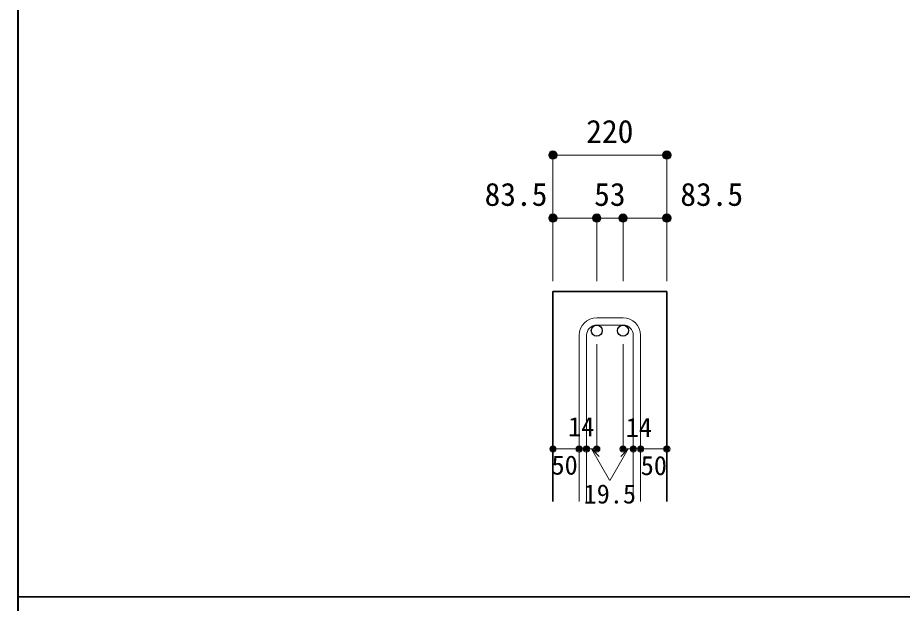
# Model space of a CAD drawing. Units: millimetres at full size, sheet at 1:20; some dimension numbers follow another scale. Extents: x -3982 to 3969, y -2797 to 2801.
# Drawn here: x -3982 to -2297, y -10 to 1106 of the extents above; entities that cross this region are included whole.
import ezdxf
from ezdxf.enums import TextEntityAlignment as Align

# ---------------------------------------------------------------- set-up
doc = ezdxf.new("R2010")
doc.units = ezdxf.units.MM
doc.header["$LTSCALE"] = 20
doc.header["$PDMODE"] = 32
doc.header["$PDSIZE"] = 12
for name, color, linetype, lineweight in [('6-1_躯体線', 2, 'Continuous', 35), ('6-5_梁主筋', 7, 'Continuous', 18), ('6-6_S.T.P.', 7, 'Continuous', 18), ('6-D_寸法', 4, 'Continuous', 9), ('F-0_枠', 6, 'Continuous', 40)]:
    doc.layers.add(name, color=color, linetype=linetype, lineweight=lineweight)
doc.styles.add('ＭＳ ゴシック', font='')
doc.styles.get('ＭＳ ゴシック').set_extended_font_data('MS Gothic')

msp = doc.modelspace()

# ---------------------------------------------------------------- linework, layer by layer
at = {"layer": '6-1_躯体線'}
for p, q in [((-2962.37, 584.12), (-2962.37, 184.12)), ((-2962.37, 584.12), (-2745.37, 584.12)), ((-2745.37, 584.12), (-2745.37, 184.12))]:
    msp.add_line(p, q, dxfattribs=at)
at = {"layer": '6-5_梁主筋', "color": 3, "lineweight": 25}
for centre in [(-2878.87, 509.62), (-2828.87, 509.62)]:
    msp.add_circle(centre, 10.5, dxfattribs=at)
at = {"layer": '6-6_S.T.P.'}
for p, q in [((-2828.87, 534.12), (-2878.87, 534.12)), ((-2828.87, 520.12), (-2878.87, 520.12)), ((-2912.37, 500.62), (-2912.37, 184.12)), ((-2898.37, 500.62), (-2898.37, 184.12)), ((-2809.37, 500.62), (-2809.37, 184.12)), ((-2795.37, 500.62), (-2795.37, 184.12))]:
    msp.add_line(p, q, dxfattribs=at)
for centre, radius, start, end in [((-2878.87, 500.62), 33.5, 90, 180), ((-2828.87, 500.62), 33.5, 0, 90), ((-2878.87, 500.62), 19.5, 90, 180), ((-2828.87, 500.62), 19.5, 0, 90)]:
    msp.add_arc(centre, radius, start, end, dxfattribs=at)
at = {"layer": '6-D_寸法'}
for p, q in [((-2962.37, 844.12), (-2745.37, 844.12)), ((-2745.37, 844.12), (-2745.37, 724.12)), ((-2962.37, 724.12), (-2962.37, 604.12)), ((-2878.87, 724.12), (-2878.87, 604.12)), ((-2878.87, 724.12), (-2853.87, 724.12)), ((-2853.87, 724.12), (-2745.37, 724.12)), ((-2828.87, 724.12), (-2828.87, 604.12)), ((-2745.37, 724.12), (-2745.37, 604.12)), ((-2878.87, 284.12), (-2878.87, 483.45)), ((-2828.87, 284.12), (-2828.87, 483.45)), ((-2962.37, 284.12), (-2912.37, 284.12)), ((-2912.37, 284.12), (-2878.87, 284.12)), ((-2888.62, 284.12), (-2874.48, 269.98)), ((-2888.62, 284.12), (-2854.39, 224.85)), ((-2819.12, 284.12), (-2853.34, 224.85)), ((-2819.12, 284.12), (-2833.26, 269.98)), ((-2828.87, 284.12), (-2745.37, 284.12)), ((-2809.37, 284.12), (-2795.37, 284.12)), ((-2854.39, 224.85), (-2853.34, 224.85))]:
    msp.add_line(p, q, dxfattribs=at)
msp.add_lwpolyline([(-2962.37, 844.12), (-2962.37, 724.12), (-2878.87, 724.12)], dxfattribs=at)
for centre, radius in [((-2962.37, 844.12), 8), ((-2962.37, 844.12), 7.2), ((-2962.37, 844.12), 6.4), ((-2962.37, 844.12), 5.6), ((-2962.37, 844.12), 4.8), ((-2962.37, 844.12), 4), ((-2962.37, 844.12), 3.2), ((-2962.37, 844.12), 2.4), ((-2962.37, 844.12), 1.6), ((-2962.37, 844.12), 0.8), ((-2745.37, 844.12), 8), ((-2745.37, 844.12), 7.2), ((-2745.37, 844.12), 6.4), ((-2745.37, 844.12), 5.6), ((-2745.37, 844.12), 4.8), ((-2745.37, 844.12), 4), ((-2745.37, 844.12), 3.2), ((-2745.37, 844.12), 2.4), ((-2745.37, 844.12), 1.6), ((-2745.37, 844.12), 0.8), ((-2962.37, 724.12), 8), ((-2962.37, 724.12), 7.2), ((-2962.37, 724.12), 6.4), ((-2962.37, 724.12), 5.6), ((-2962.37, 724.12), 4.8), ((-2962.37, 724.12), 4), ((-2962.37, 724.12), 3.2), ((-2962.37, 724.12), 2.4), ((-2962.37, 724.12), 1.6), ((-2962.37, 724.12), 0.8), ((-2878.87, 724.12), 8), ((-2878.87, 724.12), 7.2), ((-2878.87, 724.12), 6.4), ((-2878.87, 724.12), 5.6), ((-2878.87, 724.12), 4.8), ((-2878.87, 724.12), 4), ((-2878.87, 724.12), 3.2), ((-2878.87, 724.12), 2.4), ((-2878.87, 724.12), 1.6), ((-2878.87, 724.12), 0.8), ((-2828.87, 724.12), 8), ((-2828.87, 724.12), 7.2), ((-2828.87, 724.12), 6.4), ((-2828.87, 724.12), 5.6), ((-2828.87, 724.12), 4.8), ((-2828.87, 724.12), 4), ((-2828.87, 724.12), 3.2), ((-2828.87, 724.12), 2.4), ((-2828.87, 724.12), 1.6), ((-2828.87, 724.12), 0.8), ((-2745.37, 724.12), 8), ((-2745.37, 724.12), 7.2), ((-2745.37, 724.12), 6.4), ((-2745.37, 724.12), 5.6), ((-2745.37, 724.12), 4.8), ((-2745.37, 724.12), 4), ((-2745.37, 724.12), 3.2), ((-2745.37, 724.12), 2.4), ((-2745.37, 724.12), 1.6), ((-2745.37, 724.12), 0.8), ((-2962.37, 284.12), 4), ((-2962.37, 284.12), 3.6), ((-2962.37, 284.12), 3.2), ((-2962.37, 284.12), 2.8), ((-2962.37, 284.12), 2.4), ((-2912.37, 284.12), 4), ((-2912.37, 284.12), 3.6), ((-2912.37, 284.12), 3.2), ((-2912.37, 284.12), 2.8), ((-2912.37, 284.12), 2.4), ((-2898.37, 284.12), 4), ((-2898.37, 284.12), 3.6), ((-2898.37, 284.12), 3.2), ((-2898.37, 284.12), 2.8), ((-2898.37, 284.12), 2.4), ((-2878.87, 284.12), 4), ((-2878.87, 284.12), 3.6), ((-2878.87, 284.12), 3.2), ((-2878.87, 284.12), 2.8), ((-2878.87, 284.12), 2.4), ((-2828.87, 284.12), 4), ((-2828.87, 284.12), 3.6), ((-2828.87, 284.12), 3.2), ((-2828.87, 284.12), 2.8), ((-2828.87, 284.12), 2.4), ((-2809.37, 284.12), 4), ((-2809.37, 284.12), 3.6), ((-2809.37, 284.12), 3.2), ((-2809.37, 284.12), 2.8), ((-2809.37, 284.12), 2.4), ((-2795.37, 284.12), 4), ((-2795.37, 284.12), 3.6), ((-2795.37, 284.12), 3.2), ((-2795.37, 284.12), 2.8), ((-2795.37, 284.12), 2.4), ((-2745.37, 284.12), 4), ((-2745.37, 284.12), 3.6), ((-2745.37, 284.12), 3.2), ((-2745.37, 284.12), 2.8), ((-2745.37, 284.12), 2.4), ((-2962.37, 284.12), 2), ((-2962.37, 284.12), 1.6), ((-2962.37, 284.12), 1.2), ((-2962.37, 284.12), 0.8), ((-2962.37, 284.12), 0.4), ((-2912.37, 284.12), 2), ((-2912.37, 284.12), 1.6), ((-2912.37, 284.12), 1.2), ((-2912.37, 284.12), 0.8), ((-2912.37, 284.12), 0.4), ((-2898.37, 284.12), 2), ((-2898.37, 284.12), 1.6), ((-2898.37, 284.12), 1.2), ((-2898.37, 284.12), 0.8), ((-2898.37, 284.12), 0.4), ((-2878.87, 284.12), 2), ((-2878.87, 284.12), 1.6), ((-2878.87, 284.12), 1.2), ((-2878.87, 284.12), 0.8), ((-2878.87, 284.12), 0.4), ((-2828.87, 284.12), 2), ((-2828.87, 284.12), 1.6), ((-2828.87, 284.12), 1.2), ((-2828.87, 284.12), 0.8), ((-2828.87, 284.12), 0.4), ((-2809.37, 284.12), 2), ((-2809.37, 284.12), 1.6), ((-2809.37, 284.12), 1.2), ((-2809.37, 284.12), 0.8), ((-2809.37, 284.12), 0.4), ((-2795.37, 284.12), 2), ((-2795.37, 284.12), 1.6), ((-2795.37, 284.12), 1.2), ((-2795.37, 284.12), 0.8), ((-2795.37, 284.12), 0.4), ((-2745.37, 284.12), 2), ((-2745.37, 284.12), 1.6), ((-2745.37, 284.12), 1.2), ((-2745.37, 284.12), 0.8), ((-2745.37, 284.12), 0.4)]:
    msp.add_circle(centre, radius, dxfattribs=at)
at = {"layer": '6-D_寸法', "color": 7}
for p in [(-2962.37, 844.12), (-2745.37, 844.12), (-2962.37, 724.12), (-2878.87, 724.12), (-2828.87, 724.12), (-2745.37, 724.12), (-2962.37, 284.12), (-2912.37, 284.12), (-2898.37, 284.12), (-2878.87, 284.12), (-2828.87, 284.12), (-2809.37, 284.12), (-2795.37, 284.12), (-2745.37, 284.12)]:
    msp.add_point(p, dxfattribs=at)
at = {"layer": 'F-0_枠'}
msp.add_line((-3981.92, 2800.77), (-3981.92, -2796.83), dxfattribs=at)
at = {"layer": 'F-0_枠', "color": 2, "lineweight": 35}
msp.add_line((2482.4, 1.97), (-3981.92, 1.97), dxfattribs=at)

# ---------------------------------------------------------------- texts
at = {"layer": '6-D_寸法', "style": 'ＭＳ ゴシック'}
for s, height, p in [('220', 43.99, (-2898.87, 854.12)), ('83.5', 43.99, (-3092.55, 734.12)), ('53', 43.99, (-2883.87, 734.12)), ('83.5', 43.99, (-2719.74, 734.12)), ('14', 36.66, (-2933.48, 297.29)), ('14', 36.66, (-2823.61, 295.73)), ('50', 36.66, (-2965.04, 224.07)), ('50', 36.66, (-2795.1, 223.18)), ('19.5', 36.66, (-2903.87, 169.04))]:
    msp.add_text(s, height=height, dxfattribs=at).set_placement(p, align=Align.BOTTOM_LEFT)

doc.saveas('drawing.dxf')
